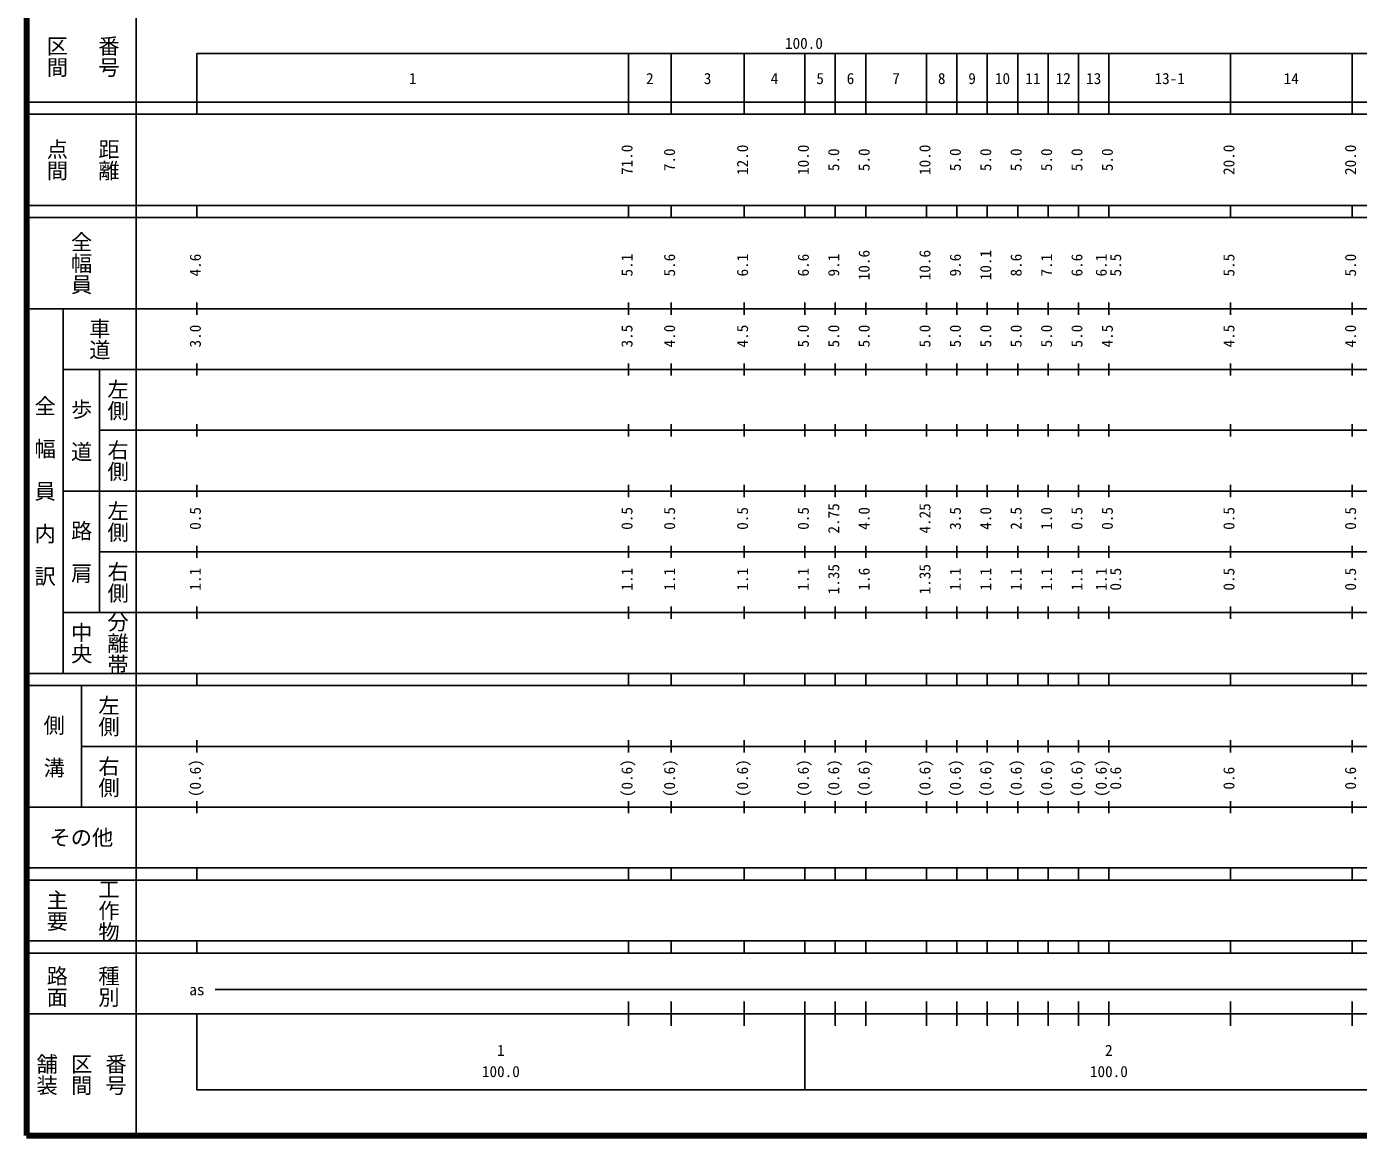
# Model space of a CAD drawing. Units: millimetres, scale not verified. Extents: x 40000 to 680000, y 20000 to 380000.
# Drawn here: x 40000 to 259032, y 20000 to 202409 of the extents above; entities that cross this region are included whole.
import ezdxf
from ezdxf.enums import TextEntityAlignment as Align

# ---------------------------------------------------------------- set-up
doc = ezdxf.new("R2010")
doc.units = ezdxf.units.MM
doc.header["$LTSCALE"] = 1000
doc.layers.add('M-TTL', color=2, linetype='Continuous', lineweight=140)
doc.layers.add('M-TTL-BAND', color=7, linetype='Continuous', lineweight=25)
doc.styles.add('@ＭＳ ゴシック', font='')
doc.styles.add('ＭＳ ゴシック', font='')
doc.styles.get('@ＭＳ ゴシック').set_extended_font_data('@MS Gothic')
doc.styles.get('ＭＳ ゴシック').set_extended_font_data('MS Gothic')

msp = doc.modelspace()

# ---------------------------------------------------------------- linework, layer by layer
at = {"layer": 'M-TTL'}
for p, q in [((40000, 380000), (40000, 20000)), ((40000, 20000), (680000, 20000))]:
    msp.add_line(p, q, dxfattribs=at)
at = {"layer": 'M-TTL-BAND'}
for p, q in [((58000, 370000), (58000, 20000)), ((68000, 198000), (579000, 198000)), ((68000, 198000), (68000, 188000)), ((139000, 188000), (139000, 198000)), ((146000, 188000), (146000, 198000)), ((158000, 188000), (158000, 198000)), ((168000, 188000), (168000, 198000)), ((173000, 188000), (173000, 198000)), ((178000, 188000), (178000, 198000)), ((188000, 188000), (188000, 198000)), ((193000, 188000), (193000, 198000)), ((198000, 188000), (198000, 198000)), ((203000, 188000), (203000, 198000)), ((208000, 188000), (208000, 198000)), ((213000, 188000), (213000, 198000)), ((218000, 188000), (218000, 198000)), ((238000, 188000), (238000, 198000)), ((258000, 188000), (258000, 198000)), ((40000, 190000), (579000, 190000)), ((40000, 188000), (579000, 188000)), ((40000, 173000), (579000, 173000)), ((40000, 171000), (579000, 171000)), ((68000, 171000), (68000, 173000)), ((139000, 171000), (139000, 173000)), ((146000, 171000), (146000, 173000)), ((158000, 171000), (158000, 173000)), ((168000, 171000), (168000, 173000)), ((173000, 171000), (173000, 173000)), ((178000, 171000), (178000, 173000)), ((188000, 171000), (188000, 173000)), ((193000, 171000), (193000, 173000)), ((198000, 171000), (198000, 173000)), ((203000, 171000), (203000, 173000)), ((208000, 171000), (208000, 173000)), ((213000, 171000), (213000, 173000)), ((218000, 171000), (218000, 173000)), ((238000, 171000), (238000, 173000)), ((258000, 171000), (258000, 173000)), ((40000, 156000), (579000, 156000)), ((46000, 96000), (46000, 156000)), ((68000, 155000), (68000, 157000)), ((139000, 155000), (139000, 157000)), ((146000, 155000), (146000, 157000)), ((158000, 155000), (158000, 157000)), ((168000, 155000), (168000, 157000)), ((173000, 155000), (173000, 157000)), ((178000, 155000), (178000, 157000)), ((188000, 155000), (188000, 157000)), ((193000, 155000), (193000, 157000)), ((198000, 155000), (198000, 157000)), ((203000, 155000), (203000, 157000)), ((208000, 155000), (208000, 157000)), ((213000, 155000), (213000, 157000)), ((218000, 155000), (218000, 157000)), ((238000, 155000), (238000, 157000)), ((258000, 155000), (258000, 157000)), ((68000, 145000), (68000, 147000)), ((139000, 145000), (139000, 147000)), ((146000, 145000), (146000, 147000)), ((158000, 145000), (158000, 147000)), ((168000, 145000), (168000, 147000)), ((173000, 145000), (173000, 147000)), ((178000, 145000), (178000, 147000)), ((188000, 145000), (188000, 147000)), ((193000, 145000), (193000, 147000)), ((198000, 145000), (198000, 147000)), ((203000, 145000), (203000, 147000)), ((208000, 145000), (208000, 147000)), ((213000, 145000), (213000, 147000)), ((218000, 145000), (218000, 147000)), ((238000, 145000), (238000, 147000)), ((258000, 145000), (258000, 147000)), ((46000, 146000), (579000, 146000)), ((52000, 146000), (52000, 106000)), ((52000, 136000), (579000, 136000)), ((68000, 135000), (68000, 137000)), ((139000, 135000), (139000, 137000)), ((146000, 135000), (146000, 137000)), ((158000, 135000), (158000, 137000)), ((168000, 135000), (168000, 137000)), ((173000, 135000), (173000, 137000)), ((178000, 135000), (178000, 137000)), ((188000, 135000), (188000, 137000)), ((193000, 135000), (193000, 137000)), ((198000, 135000), (198000, 137000)), ((203000, 135000), (203000, 137000)), ((208000, 135000), (208000, 137000)), ((213000, 135000), (213000, 137000)), ((218000, 135000), (218000, 137000)), ((238000, 135000), (238000, 137000)), ((258000, 135000), (258000, 137000)), ((46000, 126000), (579000, 126000)), ((68000, 125000), (68000, 127000)), ((139000, 125000), (139000, 127000)), ((146000, 125000), (146000, 127000)), ((158000, 125000), (158000, 127000)), ((168000, 125000), (168000, 127000)), ((173000, 125000), (173000, 127000)), ((178000, 125000), (178000, 127000)), ((188000, 125000), (188000, 127000)), ((193000, 125000), (193000, 127000)), ((198000, 125000), (198000, 127000)), ((203000, 125000), (203000, 127000)), ((208000, 125000), (208000, 127000)), ((213000, 125000), (213000, 127000)), ((218000, 125000), (218000, 127000)), ((238000, 125000), (238000, 127000)), ((258000, 125000), (258000, 127000)), ((68000, 115000), (68000, 117000)), ((139000, 115000), (139000, 117000)), ((146000, 115000), (146000, 117000)), ((158000, 115000), (158000, 117000)), ((168000, 115000), (168000, 117000)), ((173000, 115000), (173000, 117000)), ((178000, 115000), (178000, 117000)), ((188000, 115000), (188000, 117000)), ((193000, 115000), (193000, 117000)), ((198000, 115000), (198000, 117000)), ((203000, 115000), (203000, 117000)), ((208000, 115000), (208000, 117000)), ((213000, 115000), (213000, 117000)), ((218000, 115000), (218000, 117000)), ((238000, 115000), (238000, 117000)), ((258000, 115000), (258000, 117000)), ((52000, 116000), (579000, 116000)), ((46000, 106000), (579000, 106000)), ((68000, 105000), (68000, 107000)), ((139000, 105000), (139000, 107000)), ((146000, 105000), (146000, 107000)), ((158000, 105000), (158000, 107000)), ((168000, 105000), (168000, 107000)), ((173000, 105000), (173000, 107000)), ((178000, 105000), (178000, 107000)), ((188000, 105000), (188000, 107000)), ((193000, 105000), (193000, 107000)), ((198000, 105000), (198000, 107000)), ((203000, 105000), (203000, 107000)), ((208000, 105000), (208000, 107000)), ((213000, 105000), (213000, 107000)), ((218000, 105000), (218000, 107000)), ((238000, 105000), (238000, 107000)), ((258000, 105000), (258000, 107000)), ((40000, 96000), (579000, 96000)), ((68000, 94000), (68000, 96000)), ((139000, 94000), (139000, 96000)), ((146000, 94000), (146000, 96000)), ((158000, 94000), (158000, 96000)), ((168000, 94000), (168000, 96000)), ((173000, 94000), (173000, 96000)), ((178000, 94000), (178000, 96000)), ((188000, 94000), (188000, 96000)), ((193000, 94000), (193000, 96000)), ((198000, 94000), (198000, 96000)), ((203000, 94000), (203000, 96000)), ((208000, 94000), (208000, 96000)), ((213000, 94000), (213000, 96000)), ((218000, 94000), (218000, 96000)), ((238000, 94000), (238000, 96000)), ((258000, 94000), (258000, 96000)), ((40000, 94000), (579000, 94000)), ((49000, 94000), (49000, 74000)), ((49000, 84000), (579000, 84000)), ((68000, 83000), (68000, 85000)), ((139000, 83000), (139000, 85000)), ((146000, 83000), (146000, 85000)), ((158000, 83000), (158000, 85000)), ((168000, 83000), (168000, 85000)), ((173000, 83000), (173000, 85000)), ((178000, 83000), (178000, 85000)), ((188000, 83000), (188000, 85000)), ((193000, 83000), (193000, 85000)), ((198000, 83000), (198000, 85000)), ((203000, 83000), (203000, 85000)), ((208000, 83000), (208000, 85000)), ((213000, 83000), (213000, 85000)), ((218000, 83000), (218000, 85000)), ((238000, 83000), (238000, 85000)), ((258000, 83000), (258000, 85000)), ((68000, 73000), (68000, 75000)), ((139000, 73000), (139000, 75000)), ((146000, 73000), (146000, 75000)), ((158000, 73000), (158000, 75000)), ((168000, 73000), (168000, 75000)), ((173000, 73000), (173000, 75000)), ((178000, 73000), (178000, 75000)), ((188000, 73000), (188000, 75000)), ((193000, 73000), (193000, 75000)), ((198000, 73000), (198000, 75000)), ((203000, 73000), (203000, 75000)), ((208000, 73000), (208000, 75000)), ((213000, 73000), (213000, 75000)), ((218000, 73000), (218000, 75000)), ((238000, 73000), (238000, 75000)), ((258000, 73000), (258000, 75000)), ((40000, 74000), (579000, 74000)), ((40000, 64000), (579000, 64000)), ((68000, 62000), (68000, 64000)), ((139000, 62000), (139000, 64000)), ((146000, 62000), (146000, 64000)), ((158000, 62000), (158000, 64000)), ((168000, 62000), (168000, 64000)), ((173000, 62000), (173000, 64000)), ((178000, 62000), (178000, 64000)), ((188000, 62000), (188000, 64000)), ((193000, 62000), (193000, 64000)), ((198000, 62000), (198000, 64000)), ((203000, 62000), (203000, 64000)), ((208000, 62000), (208000, 64000)), ((213000, 62000), (213000, 64000)), ((218000, 62000), (218000, 64000)), ((238000, 62000), (238000, 64000)), ((258000, 62000), (258000, 64000)), ((40000, 62000), (579000, 62000)), ((40000, 52000), (579000, 52000)), ((68000, 50000), (68000, 52000)), ((139000, 50000), (139000, 52000)), ((146000, 50000), (146000, 52000)), ((158000, 50000), (158000, 52000)), ((168000, 50000), (168000, 52000)), ((173000, 50000), (173000, 52000)), ((178000, 50000), (178000, 52000)), ((188000, 50000), (188000, 52000)), ((193000, 50000), (193000, 52000)), ((198000, 50000), (198000, 52000)), ((203000, 50000), (203000, 52000)), ((208000, 50000), (208000, 52000)), ((213000, 50000), (213000, 52000)), ((218000, 50000), (218000, 52000)), ((238000, 50000), (238000, 52000)), ((258000, 50000), (258000, 52000)), ((40000, 50000), (579000, 50000)), ((71000, 44000), (565000, 44000)), ((139000, 38000), (139000, 42000)), ((146000, 38000), (146000, 42000)), ((158000, 38000), (158000, 42000)), ((168000, 27500), (168000, 42000)), ((173000, 38000), (173000, 42000)), ((178000, 38000), (178000, 42000)), ((188000, 38000), (188000, 42000)), ((193000, 38000), (193000, 42000)), ((198000, 38000), (198000, 42000)), ((203000, 38000), (203000, 42000)), ((208000, 38000), (208000, 42000)), ((213000, 38000), (213000, 42000)), ((218000, 38000), (218000, 42000)), ((238000, 38000), (238000, 42000)), ((258000, 38000), (258000, 42000)), ((40000, 40000), (579000, 40000)), ((68000, 40000), (68000, 27500)), ((68000, 27500), (579000, 27500))]:
    msp.add_line(p, q, dxfattribs=at)

# ---------------------------------------------------------------- texts
at = {"layer": 'M-TTL-BAND', "style": '@ＭＳ ゴシック'}
for s, p in [('区間', (45000, 197500)), ('番号', (53500, 197500)), ('点間', (45000, 180500)), ('距離', (53500, 180500)), ('全幅員', (49000, 163500)), ('車道', (52000, 151000)), ('左側', (55000, 141000)), ('全\u3000幅\u3000員\u3000内\u3000訳', (43000, 126000)), ('歩\u3000道', (49000, 136000)), ('右側', (55000, 131000)), ('左側', (55000, 121000)), ('路\u3000肩', (49000, 116000)), ('右側', (55000, 111000)), ('分離帯', (55000, 101000)), ('中央', (49000, 101000)), ('左側', (53500, 89000)), ('側\u3000溝', (44500, 84000)), ('右側', (53500, 79000)), ('工作物', (53500, 57000)), ('主要', (45000, 57000)), ('路面', (45000, 44500)), ('種別', (53500, 44500)), ('舗装', (43333, 30000)), ('区間', (49000, 30000)), ('番号', (54667, 30000))]:
    msp.add_text(s, height=2566, rotation=270, dxfattribs=at).set_placement(p, align=Align.MIDDLE_CENTER)
at = {"layer": 'M-TTL-BAND', "style": 'ＭＳ ゴシック'}
for s, p in [('100.0', (167844, 198195)), ('1', (103500, 192405)), ('2', (142500, 192405)), ('3', (152000, 192405)), ('4', (163000, 192405)), ('5', (170500, 192405)), ('6', (175500, 192405)), ('7', (183000, 192405)), ('8', (190500, 192405)), ('9', (195500, 192405)), ('10', (200500, 192405)), ('11', (205500, 192405)), ('12', (210500, 192405)), ('13', (215500, 192405)), ('13-1', (228000, 192405)), ('14', (248000, 192405)), ('as', (68000, 42500)), ('1', (118000, 32523)), ('2', (218000, 32523)), ('100.0', (118000, 29033)), ('100.0', (218000, 29033))]:
    msp.add_text(s, height=1833, dxfattribs=at).set_placement(p, align=Align.BOTTOM_CENTER)
for s, p in [('71.0', (140198, 180500)), ('7.0', (147198, 180500)), ('12.0', (159198, 180500)), ('10.0', (169198, 180500)), ('5.0', (174198, 180500)), ('5.0', (179198, 180500)), ('10.0', (189198, 180500)), ('5.0', (194198, 180500)), ('5.0', (199198, 180500)), ('5.0', (204198, 180500)), ('5.0', (209198, 180500)), ('5.0', (214198, 180500)), ('5.0', (219198, 180500)), ('20.0', (239198, 180500)), ('20.0', (259198, 180500)), ('4.6', (69198, 163174)), ('5.1', (140198, 163174)), ('5.6', (147198, 163174)), ('6.1', (159198, 163174)), ('6.6', (169198, 163174)), ('9.1', (174198, 163174)), ('10.6', (179198, 163174)), ('10.6', (189198, 163174)), ('9.6', (194198, 163174)), ('10.1', (199198, 163174)), ('8.6', (204198, 163174)), ('7.1', (209198, 163174)), ('6.6', (214198, 163174)), ('6.1', (218198, 163174)), ('5.5', (220568, 163174)), ('5.5', (239198, 163174)), ('5.0', (259198, 163174)), ('3.0', (69198, 151500)), ('3.5', (140198, 151500)), ('4.0', (147198, 151500)), ('4.5', (159198, 151500)), ('5.0', (169198, 151500)), ('5.0', (174198, 151500)), ('5.0', (179198, 151500)), ('5.0', (189198, 151500)), ('5.0', (194198, 151500)), ('5.0', (199198, 151500)), ('5.0', (204198, 151500)), ('5.0', (209198, 151500)), ('5.0', (214198, 151500)), ('4.5', (219198, 151500)), ('4.5', (239198, 151500)), ('4.0', (259198, 151500)), ('0.5', (69198, 121500)), ('0.5', (140198, 121500)), ('0.5', (147198, 121500)), ('0.5', (159198, 121500)), ('0.5', (169198, 121500)), ('2.75', (174198, 121500)), ('4.0', (179198, 121500)), ('4.25', (189198, 121500)), ('3.5', (194198, 121500)), ('4.0', (199198, 121500)), ('2.5', (204198, 121500)), ('1.0', (209198, 121500)), ('0.5', (214198, 121500)), ('0.5', (219198, 121500)), ('0.5', (239198, 121500)), ('0.5', (259198, 121500)), ('1.1', (69198, 111500)), ('1.1', (140198, 111500)), ('1.1', (147198, 111500)), ('1.1', (159198, 111500)), ('1.1', (169198, 111500)), ('1.35', (174198, 111500)), ('1.6', (179198, 111500)), ('1.35', (189198, 111500)), ('1.1', (194198, 111500)), ('1.1', (199198, 111500)), ('1.1', (204198, 111500)), ('1.1', (209198, 111500)), ('1.1', (214198, 111500)), ('1.1', (218198, 111500)), ('0.5', (220568, 111500)), ('0.5', (239198, 111500)), ('0.5', (259198, 111500)), ('(0.6)', (69198, 78764)), ('(0.6)', (140198, 78764)), ('(0.6)', (147198, 78764)), ('(0.6)', (159198, 78764)), ('(0.6)', (169198, 78764)), ('(0.6)', (174198, 78764)), ('(0.6)', (179198, 78764)), ('(0.6)', (189198, 78764)), ('(0.6)', (194198, 78764)), ('(0.6)', (199198, 78764)), ('(0.6)', (204198, 78764)), ('(0.6)', (209198, 78764)), ('(0.6)', (214198, 78764)), ('(0.6)', (218198, 78764)), ('0.6', (220568, 78764)), ('0.6', (239198, 78764)), ('0.6', (259198, 78764))]:
    msp.add_text(s, height=1833, rotation=90, dxfattribs=at).set_placement(p, align=Align.BOTTOM_CENTER)
msp.add_text('その他', height=2566, dxfattribs=at).set_placement((49000, 69000), align=Align.MIDDLE_CENTER)

doc.saveas('drawing.dxf')
